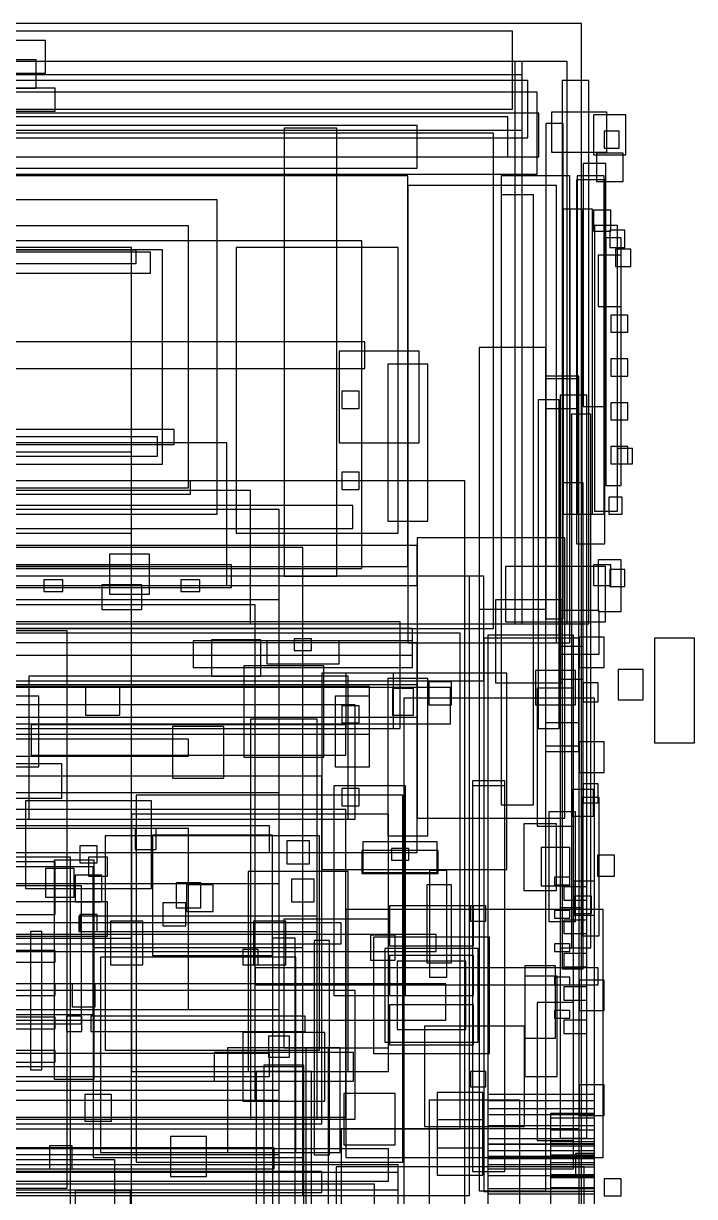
# Model space of a CAD drawing. Header units: millimetres. Extents: x -18 to 5970, y -985 to 4490.
# Drawn here: x 5247 to 5951, y 3219 to 4450 of the extents above; entities that cross this region are included whole.
import ezdxf

# ---------------------------------------------------------------- set-up
doc = ezdxf.new("R2010")
doc.units = ezdxf.units.MM

msp = doc.modelspace()

# ---------------------------------------------------------------- linework, layer by layer
at = {"layer": 'AS_FITTED_ROUTES'}
for p, q in [((5547, 3592), (5523, 3592)), ((5523, 3592), (5523, 3568)), ((5547, 3568), (5547, 3592)), ((5335, 3575), (5315, 3575)), ((5315, 3575), (5315, 3555)), ((5335, 3555), (5335, 3575)), ((5523, 3568), (5547, 3568)), ((5315, 3555), (5335, 3555)), ((5433, 3548), (5407, 3548)), ((5407, 3548), (5407, 3522)), ((5446, 3546), (5418, 3546)), ((5418, 3546), (5418, 3518)), ((5433, 3522), (5433, 3548)), ((5446, 3518), (5446, 3546)), ((5552, 3552), (5528, 3552)), ((5528, 3552), (5528, 3528)), ((5552, 3528), (5552, 3552)), ((5407, 3522), (5433, 3522)), ((5528, 3528), (5552, 3528)), ((5418, 3518), (5446, 3518)), ((5580, 3506), (4420, 3506)), ((5580, 3484), (5580, 3506)), ((5680, 3494), (5160, 3494)), ((5637, 3493), (5611, 3493)), ((5611, 3493), (5611, 3467)), ((5637, 3467), (5637, 3493)), ((5680, 3476), (5680, 3494)), ((4420, 3484), (5580, 3484)), ((5160, 3476), (5680, 3476)), ((5493, 3478), (5477, 3478)), ((5477, 3478), (5477, 3462)), ((5493, 3462), (5493, 3478)), ((5477, 3462), (5493, 3462)), ((5611, 3467), (5637, 3467)), ((5850, 3459), (5490, 3459)), ((5490, 3459), (5490, 3441)), ((5850, 3441), (5850, 3459)), ((5322, 3442), (5298, 3442)), ((5298, 3442), (5298, 3418)), ((5322, 3418), (5322, 3442)), ((5490, 3441), (5850, 3441)), ((5298, 3418), (5322, 3418)), ((5567, 3375), (5543, 3375)), ((5543, 3375), (5543, 2945)), ((5567, 2945), (5567, 3375)), ((5298, 3272), (5274, 3272)), ((5274, 3272), (5274, 3248)), ((5298, 3248), (5298, 3272)), ((5640, 3244), (4360, 3244)), ((5274, 3248), (5298, 3248)), ((5640, 3226), (5640, 3244)), ((4360, 3226), (5640, 3226))]:
    msp.add_line(p, q, dxfattribs=at)
at = {"layer": 'BODY'}
for p, q in [((5740, 4335), (4260, 4335)), ((5660, 4343), (4340, 4343)), ((5575.5, 4340), (5520.5, 4340)), ((5520.5, 4340), (5520.5, 3870)), ((5575.5, 3870), (5575.5, 4340)), ((5660, 4298), (5660, 4343)), ((5740, 3815), (5740, 4335)), ((4340, 4298), (5660, 4298)), ((5650, 4290), (4350, 4290)), ((5650, 3880), (5650, 4290)), ((5602, 4222), (4398, 4222)), ((5602, 3878), (5602, 4222)), ((5605, 4116), (4395, 4116)), ((5605, 4088), (5605, 4116)), ((5795, 4110), (5725, 4110)), ((5725, 4110), (5725, 3260)), ((5795, 3260), (5795, 4110)), ((4395, 4088), (5605, 4088)), ((5829.5, 4080), (5794.5, 4080)), ((5794.5, 4080), (5794.5, 4046)), ((5829.5, 4077), (5794.5, 4077)), ((5794.5, 4077), (5794.5, 3692)), ((5829.5, 4077), (5794.5, 4077)), ((5794.5, 4077), (5794.5, 3692)), ((5829.5, 4046), (5829.5, 4080)), ((5829.5, 3692), (5829.5, 4077)), ((5829.5, 3692), (5829.5, 4077)), ((5809, 4055), (5787, 4055)), ((5787, 4055), (5787, 3710)), ((5809, 3710), (5809, 4055)), ((5838, 4060), (5810, 4060)), ((5810, 4060), (5810, 3280)), ((5838, 4060), (5810, 4060)), ((5810, 4060), (5810, 3280)), ((5838, 3280), (5838, 4060)), ((5838, 3280), (5838, 4060)), ((5794.5, 4046), (5829.5, 4046)), ((5842, 4040), (5822, 4040)), ((5822, 4040), (5822, 3480)), ((5842, 3480), (5842, 4040)), ((5405, 4024), (4925, 4024)), ((5405, 4008), (5405, 4024)), ((4925, 4008), (5405, 4008)), ((5710, 3970), (4290, 3970)), ((5422, 3970), (5082, 3970)), ((5422, 3956), (5422, 3970)), ((5710, 3190), (5710, 3970)), ((5834, 3968), (5812, 3968)), ((5812, 3968), (5812, 3458)), ((5834, 3458), (5834, 3968)), ((5082, 3956), (5422, 3956)), ((5592.5, 3944), (4407.5, 3944)), ((5592.5, 3920), (5592.5, 3944)), ((4407.5, 3920), (5592.5, 3920)), ((5815, 3910), (5660, 3910)), ((5660, 3910), (5660, 3616)), ((5815, 3616), (5815, 3910)), ((5660, 3902), (4340, 3902)), ((5379, 3893), (5337, 3893)), ((5337, 3893), (5337, 3851)), ((5379, 3851), (5379, 3893)), ((5660, 3860), (5660, 3902)), ((4350, 3880), (5650, 3880)), ((5360, 3880), (4640, 3880)), ((5465, 3882), (5035, 3882)), ((5360, 3160), (5360, 3880)), ((5465, 3858), (5465, 3882)), ((5857.5, 3880), (5752.5, 3880)), ((5752.5, 3880), (5752.5, 3822)), ((5857.5, 3822), (5857.5, 3880)), ((5730, 3870), (4270, 3870)), ((5715, 3870), (4285, 3870)), ((4398, 3878), (5602, 3878)), ((5288, 3866), (5268, 3866)), ((5268, 3866), (5268, 3854)), ((5288, 3854), (5288, 3866)), ((5432, 3866), (5412, 3866)), ((5412, 3866), (5412, 3854)), ((5432, 3854), (5432, 3866)), ((5520.5, 3870), (5575.5, 3870)), ((5715, 3220), (5715, 3870)), ((5730, 3760), (5730, 3870)), ((4340, 3860), (5660, 3860)), ((5035, 3858), (5465, 3858)), ((5268, 3854), (5288, 3854)), ((5371, 3861), (5329, 3861)), ((5329, 3861), (5329, 3835)), ((5371, 3835), (5371, 3861)), ((5412, 3854), (5432, 3854)), ((5337, 3851), (5379, 3851)), ((5329, 3835), (5371, 3835)), ((5795, 3835), (5725, 3835)), ((5725, 3835), (5725, 3225)), ((5795, 3225), (5795, 3835)), ((5642, 3822), (4358, 3822)), ((5642, 3710), (5642, 3822)), ((5752.5, 3822), (5857.5, 3822)), ((4260, 3815), (5740, 3815)), ((5705, 3810), (4295, 3810)), ((5655, 3815), (4345, 3815)), ((5292.5, 3812.5), (4707.5, 3812.5)), ((5292.5, 3227.5), (5292.5, 3812.5)), ((5655, 3787), (5655, 3815)), ((5705, 3290), (5705, 3810)), ((5830, 3805), (5730, 3805)), ((5730, 3805), (5730, 3224)), ((5824, 3808), (5734, 3808)), ((5734, 3808), (5734, 3248)), ((5824, 3248), (5824, 3808)), ((5856, 3806), (5830, 3806)), ((5830, 3806), (5830, 3774)), ((5830, 3224), (5830, 3805)), ((5856, 3774), (5856, 3806)), ((5951, 3805), (5909, 3805)), ((5909, 3805), (5909, 3695)), ((5951, 3695), (5951, 3805)), ((5655, 3802), (5425, 3802)), ((5425, 3802), (5425, 3774)), ((5496, 3803), (5444, 3803)), ((5444, 3803), (5444, 3765)), ((5496, 3765), (5496, 3803)), ((5578, 3802), (5502, 3802)), ((5502, 3802), (5502, 3778)), ((5549, 3804), (5531, 3804)), ((5531, 3804), (5531, 3792)), ((5549, 3804), (5531, 3804)), ((5531, 3804), (5531, 3792)), ((5531, 3792), (5549, 3792)), ((5531, 3792), (5549, 3792)), ((5549, 3792), (5549, 3804)), ((5549, 3792), (5549, 3804)), ((5578, 3778), (5578, 3802)), ((5655, 3774), (5655, 3802)), ((4345, 3787), (5655, 3787)), ((5425, 3774), (5655, 3774)), ((5502, 3778), (5578, 3778)), ((5754, 3768), (5560, 3768)), ((5560, 3768), (5560, 3562)), ((5635, 3768), (5585, 3768)), ((5585, 3768), (5585, 3710)), ((5635, 3710), (5635, 3768)), ((5754, 3562), (5754, 3768)), ((5826, 3771), (5784, 3771)), ((5784, 3771), (5784, 3735)), ((5826, 3735), (5826, 3771)), ((5830, 3774), (5856, 3774)), ((5897, 3772), (5871, 3772)), ((5871, 3772), (5871, 3740)), ((5897, 3740), (5897, 3772)), ((4270, 3760), (5730, 3760)), ((5660, 3756), (4340, 3756)), ((5444, 3765), (5496, 3765)), ((5660, 3722), (5660, 3756)), ((5696, 3759), (5672, 3759)), ((5672, 3759), (5672, 3735)), ((5696, 3735), (5696, 3759)), ((5850, 3758), (5834, 3758)), ((5834, 3758), (5834, 3738)), ((5850, 3758), (5834, 3758)), ((5834, 3758), (5834, 3738)), ((5850, 3738), (5850, 3758)), ((5850, 3738), (5850, 3758)), ((5695, 3753), (4305, 3753)), ((5610, 3754), (4390, 3754)), ((5348, 3754), (5312, 3754)), ((5312, 3754), (5312, 3724)), ((5348, 3724), (5348, 3754)), ((5610, 3704), (5610, 3754)), ((5656, 3752), (5634, 3752)), ((5634, 3752), (5634, 3724)), ((5656, 3724), (5656, 3752)), ((5695, 3715), (5695, 3753)), ((5824, 3752.5), (5786, 3752.5)), ((5786, 3752.5), (5786, 3607.5)), ((5824, 3607.5), (5824, 3752.5)), ((5595, 3735), (4405, 3735)), ((5595, 3615), (5595, 3735)), ((5846, 3742), (5646, 3742)), ((5646, 3742), (5646, 3206)), ((5672, 3735), (5696, 3735)), ((5784, 3735), (5826, 3735)), ((5834, 3738), (5850, 3738)), ((5834, 3738), (5850, 3738)), ((5846, 3206), (5846, 3742)), ((5871, 3740), (5897, 3740)), ((4340, 3722), (5660, 3722)), ((5312, 3724), (5348, 3724)), ((5555, 3720), (5485, 3720)), ((5485, 3720), (5485, 3300)), ((5555, 3300), (5555, 3720)), ((5634, 3724), (5656, 3724)), ((4305, 3715), (5695, 3715)), ((4358, 3710), (5642, 3710)), ((5457, 3712), (5403, 3712)), ((5403, 3712), (5403, 3658)), ((5457, 3658), (5457, 3712)), ((5585, 3710), (5635, 3710)), ((5787, 3710), (5809, 3710)), ((5829.5, 3716), (5794.5, 3716)), ((5794.5, 3716), (5794.5, 3686)), ((5829.5, 3686), (5829.5, 3716)), ((4390, 3704), (5610, 3704)), ((5856, 3696), (5830, 3696)), ((5830, 3696), (5830, 3664)), ((5856, 3664), (5856, 3696)), ((5909, 3695), (5951, 3695)), ((5794.5, 3692), (5829.5, 3692)), ((5794.5, 3692), (5829.5, 3692)), ((5794.5, 3686), (5829.5, 3686)), ((5403, 3658), (5457, 3658)), ((5830, 3664), (5856, 3664)), ((5752, 3655), (5718, 3655)), ((5718, 3655), (5718, 3245)), ((5752, 3650), (5718, 3650)), ((5718, 3650), (5718, 3245)), ((5752, 3245), (5752, 3655)), ((5752, 3245), (5752, 3650)), ((5845, 3646), (5823, 3646)), ((5823, 3646), (5823, 3618)), ((5845, 3646), (5823, 3646)), ((5823, 3646), (5823, 3618)), ((5850, 3652), (5834, 3652)), ((5834, 3652), (5834, 3632)), ((5850, 3652), (5834, 3652)), ((5834, 3652), (5834, 3632)), ((5845, 3618), (5845, 3646)), ((5845, 3618), (5845, 3646)), ((5850, 3632), (5850, 3652)), ((5850, 3632), (5850, 3652)), ((5381, 3634), (5249, 3634)), ((5249, 3634), (5249, 3542)), ((5645, 3640), (5365, 3640)), ((5365, 3640), (5365, 3255)), ((5381, 3542), (5381, 3634)), ((5645, 3255), (5645, 3640)), ((5851, 3637.5), (5833, 3637.5)), ((5833, 3637.5), (5833, 3492.5)), ((5834, 3632), (5850, 3632)), ((5834, 3632), (5850, 3632)), ((5851, 3492.5), (5851, 3637.5)), ((5826, 3622.5), (5798, 3622.5)), ((5798, 3622.5), (5798, 3507.5)), ((5826, 3507.5), (5826, 3622.5)), ((4405, 3615), (5595, 3615)), ((5660, 3616), (5815, 3616)), ((5806, 3610), (5772, 3610)), ((5772, 3610), (5772, 3540)), ((5786, 3607.5), (5824, 3607.5)), ((5806, 3540), (5806, 3610)), ((5823, 3618), (5845, 3618)), ((5823, 3618), (5845, 3618)), ((5324, 3587), (5306, 3587)), ((5306, 3587), (5306, 3569)), ((5324, 3569), (5324, 3587)), ((5820, 3585), (5790, 3585)), ((5790, 3585), (5790, 3545)), ((5820, 3545), (5820, 3585)), ((5867, 3577), (5849, 3577)), ((5849, 3577), (5849, 3555)), ((5867, 3555), (5867, 3577)), ((5280, 3570), (4720, 3570)), ((5280, 3515), (5280, 3570)), ((5306, 3569), (5324, 3569)), ((5560, 3562), (5754, 3562)), ((5329, 3556), (5301, 3556)), ((5301, 3556), (5301, 3528)), ((5329, 3528), (5329, 3556)), ((5820, 3554), (5804, 3554)), ((5804, 3554), (5804, 3546)), ((5804, 3546), (5820, 3546)), ((5820, 3546), (5820, 3554)), ((5846, 3550), (5824, 3550)), ((5824, 3550), (5824, 3514)), ((5846, 3514), (5846, 3550)), ((5849, 3555), (5867, 3555)), ((5249, 3542), (5381, 3542)), ((5772, 3540), (5806, 3540)), ((5790, 3545), (5820, 3545)), ((5838, 3544), (5814, 3544)), ((5814, 3544), (5814, 3530)), ((5843, 3534), (5825, 3534)), ((5825, 3534), (5825, 3516)), ((5838, 3530), (5838, 3544)), ((5843, 3516), (5843, 3534)), ((5301, 3528), (5329, 3528)), ((5719, 3524), (5631, 3524)), ((5631, 3524), (5631, 3482)), ((5732, 3524), (5716, 3524)), ((5716, 3524), (5716, 3508)), ((5719, 3482), (5719, 3524)), ((5732, 3508), (5732, 3524)), ((5834, 3522), (5810, 3522)), ((5810, 3522), (5810, 3480)), ((5814, 3530), (5838, 3530)), ((5834, 3480), (5834, 3522)), ((4720, 3515), (5280, 3515)), ((5324, 3515), (5306, 3515)), ((5306, 3515), (5306, 3497)), ((5324, 3497), (5324, 3515)), ((5855, 3520), (5585, 3520)), ((5585, 3520), (5585, 3260)), ((5820, 3519), (5804, 3519)), ((5804, 3519), (5804, 3511)), ((5804, 3511), (5820, 3511)), ((5838, 3509), (5814, 3509)), ((5814, 3509), (5814, 3495)), ((5820, 3511), (5820, 3519)), ((5824, 3514), (5846, 3514)), ((5825, 3516), (5843, 3516)), ((5838, 3495), (5838, 3509)), ((5855, 3260), (5855, 3520)), ((5306, 3497), (5324, 3497)), ((5716, 3508), (5732, 3508)), ((5798, 3507.5), (5826, 3507.5)), ((5736, 3491), (5614, 3491)), ((5614, 3491), (5614, 3369)), ((5736, 3369), (5736, 3491)), ((5814, 3495), (5838, 3495)), ((5833, 3492.5), (5851, 3492.5)), ((5724, 3479), (5626, 3479)), ((5626, 3479), (5626, 3381)), ((5631, 3482), (5719, 3482)), ((5719, 3472), (5631, 3472)), ((5631, 3472), (5631, 3430)), ((5719, 3430), (5719, 3472)), ((5724, 3381), (5724, 3479)), ((5820, 3484), (5804, 3484)), ((5804, 3484), (5804, 3476)), ((5804, 3476), (5820, 3476)), ((5810, 3480), (5834, 3480)), ((5838, 3474), (5814, 3474)), ((5814, 3474), (5814, 3460)), ((5820, 3476), (5820, 3484)), ((5822, 3480), (5842, 3480)), ((5838, 3460), (5838, 3474)), ((5711, 3466), (5639, 3466)), ((5639, 3466), (5639, 3394)), ((5711, 3394), (5711, 3466)), ((5805, 3461), (5773, 3461)), ((5773, 3461), (5773, 3385)), ((5805, 3385), (5805, 3461)), ((5814, 3460), (5838, 3460)), ((5807, 3450), (5773, 3450)), ((5773, 3450), (5773, 3345)), ((5820, 3449), (5804, 3449)), ((5804, 3449), (5804, 3441)), ((5807, 3345), (5807, 3450)), ((5812, 3458), (5834, 3458)), ((5820, 3441), (5820, 3449)), ((5595, 3435), (4405, 3435)), ((5595, 3300), (5595, 3435)), ((5804, 3441), (5820, 3441)), ((5838, 3439), (5814, 3439)), ((5814, 3439), (5814, 3425)), ((5856, 3446), (5830, 3446)), ((5830, 3446), (5830, 3414)), ((5838, 3425), (5838, 3439)), ((5856, 3414), (5856, 3446)), ((5631, 3430), (5719, 3430)), ((5814, 3425), (5838, 3425)), ((5719, 3420), (5631, 3420)), ((5631, 3420), (5631, 3378)), ((5719, 3378), (5719, 3420)), ((5824, 3422.5), (5786, 3422.5)), ((5786, 3422.5), (5786, 3277.5)), ((5820, 3414), (5804, 3414)), ((5804, 3414), (5804, 3406)), ((5820, 3406), (5820, 3414)), ((5824, 3277.5), (5824, 3422.5)), ((5830, 3414), (5856, 3414)), ((5804, 3406), (5820, 3406)), ((5838, 3404), (5814, 3404)), ((5814, 3404), (5814, 3390)), ((5838, 3390), (5838, 3404)), ((5639, 3394), (5711, 3394)), ((5814, 3390), (5838, 3390)), ((5626, 3381), (5724, 3381)), ((5631, 3378), (5719, 3378)), ((5773, 3385), (5805, 3385)), ((5614, 3369), (5736, 3369)), ((5732, 3350), (5716, 3350)), ((5716, 3350), (5716, 3334)), ((5732, 3334), (5732, 3350)), ((5773, 3345), (5807, 3345)), ((5637, 3327), (5583, 3327)), ((5583, 3327), (5583, 3273)), ((5637, 3273), (5637, 3327)), ((5716, 3334), (5732, 3334)), ((5846, 3325.781), (5734, 3325.781)), ((5734, 3325.781), (5734, 3273.781)), ((5856, 3336), (5830, 3336)), ((5830, 3336), (5830, 3304)), ((5846, 3273.781), (5846, 3325.781)), ((5856, 3304), (5856, 3336)), ((5767.5, 3320), (5672.5, 3320)), ((5672.5, 3320), (5672.5, 3165)), ((5846, 3319.15), (5734, 3319.15)), ((5734, 3319.15), (5734, 3267.15)), ((5767.5, 3165), (5767.5, 3320)), ((5846, 3267.15), (5846, 3319.15)), ((4405, 3300), (5595, 3300)), ((5485, 3300), (5555, 3300)), ((5846, 3310.864), (5734, 3310.864)), ((5734, 3310.864), (5734, 3258.864)), ((5846, 3304.478), (5734, 3304.478)), ((5734, 3304.478), (5734, 3252.478)), ((5846, 3306.079), (5800, 3306.079)), ((5800, 3306.079), (5800, 3272.079)), ((5846, 3301.257), (5800, 3301.257)), ((5800, 3301.257), (5800, 3267.257)), ((5830, 3304), (5856, 3304)), ((5846, 3258.864), (5846, 3310.864)), ((5846, 3272.079), (5846, 3306.079)), ((5846, 3252.478), (5846, 3304.478)), ((5846, 3267.257), (5846, 3301.257)), ((4295, 3290), (5705, 3290)), ((5846, 3292.986), (5734, 3292.986)), ((5734, 3292.986), (5734, 3240.986)), ((5846, 3293.111), (5800, 3293.111)), ((5800, 3293.111), (5800, 3259.111)), ((5846, 3288.499), (5800, 3288.499)), ((5800, 3288.499), (5800, 3254.499)), ((5846, 3288.455), (5800, 3288.455)), ((5800, 3288.455), (5800, 3254.455)), ((5846, 3259.111), (5846, 3293.111)), ((5846, 3240.986), (5846, 3292.986)), ((5846, 3254.499), (5846, 3288.499)), ((5846, 3254.455), (5846, 3288.455)), ((5439, 3282), (5401, 3282)), ((5401, 3282), (5401, 3240)), ((5439, 3240), (5439, 3282)), ((5846, 3279.283), (5734, 3279.283)), ((5734, 3279.283), (5734, 3227.283)), ((5786, 3277.5), (5824, 3277.5)), ((5846, 3276.136), (5800, 3276.136)), ((5800, 3276.136), (5800, 3242.136)), ((5810, 3280), (5838, 3280)), ((5810, 3280), (5838, 3280)), ((5846, 3227.283), (5846, 3279.283)), ((5846, 3242.136), (5846, 3276.136)), ((5630, 3269), (4370, 3269)), ((5630, 3269), (4370, 3269)), ((5630, 3269), (4370, 3269)), ((5630, 3269), (4370, 3269)), ((5630, 3269), (4370, 3269)), ((5630, 3269), (4370, 3269)), ((5583, 3273), (5637, 3273)), ((5630, 3235), (5630, 3269)), ((5630, 3235), (5630, 3269)), ((5630, 3235), (5630, 3269)), ((5630, 3235), (5630, 3269)), ((5630, 3235), (5630, 3269)), ((5630, 3235), (5630, 3269)), ((5734, 3273.781), (5846, 3273.781)), ((5846, 3273.74), (5734, 3273.74)), ((5734, 3273.74), (5734, 3221.74)), ((5734, 3267.15), (5846, 3267.15)), ((5846, 3274.32), (5800, 3274.32)), ((5800, 3274.32), (5800, 3240.32)), ((5800, 3272.079), (5846, 3272.079)), ((5800, 3267.257), (5846, 3267.257)), ((5846, 3264), (5826, 3264)), ((5826, 3264), (5826, 3242)), ((5846, 3240.32), (5846, 3274.32)), ((5846, 3221.74), (5846, 3273.74)), ((5846, 3242), (5846, 3264)), ((5640, 3252), (4360, 3252)), ((5365, 3255), (5645, 3255)), ((5585, 3260), (5855, 3260)), ((5640, 3210), (5640, 3252)), ((5725, 3260), (5795, 3260)), ((5846, 3260.75), (5734, 3260.75)), ((5734, 3260.75), (5734, 3208.75)), ((5734, 3258.864), (5846, 3258.864)), ((5734, 3252.478), (5846, 3252.478)), ((5846, 3262.444), (5800, 3262.444)), ((5800, 3262.444), (5800, 3228.444)), ((5800, 3259.111), (5846, 3259.111)), ((5800, 3254.499), (5846, 3254.499)), ((5800, 3254.455), (5846, 3254.455)), ((5846, 3228.444), (5846, 3262.444)), ((5846, 3208.75), (5846, 3260.75)), ((5401, 3240), (5439, 3240)), ((5718, 3245), (5752, 3245)), ((5718, 3245), (5752, 3245)), ((5734, 3248), (5824, 3248)), ((5734, 3240.986), (5846, 3240.986)), ((5846, 3249.562), (5800, 3249.562)), ((5800, 3249.562), (5800, 3215.562)), ((5800, 3242.136), (5846, 3242.136)), ((5800, 3240.32), (5846, 3240.32)), ((5846, 3238.538), (5800, 3238.538)), ((5800, 3238.538), (5800, 3204.538)), ((5826, 3242), (5846, 3242)), ((5846, 3215.562), (5846, 3249.562)), ((5846, 3204.538), (5846, 3238.538)), ((4370, 3235), (5630, 3235)), ((4370, 3235), (5630, 3235)), ((4370, 3235), (5630, 3235)), ((4370, 3235), (5630, 3235)), ((4370, 3235), (5630, 3235)), ((4370, 3235), (5630, 3235)), ((5615, 3232), (4385, 3232)), ((4707.5, 3227.5), (5292.5, 3227.5)), ((5615, 3190), (5615, 3232)), ((5734, 3227.283), (5846, 3227.283)), ((5800, 3228.444), (5846, 3228.444)), ((5846, 3226.868), (5800, 3226.868)), ((5800, 3226.868), (5800, 3192.868)), ((5846, 3192.868), (5846, 3226.868)), ((4285, 3220), (5715, 3220)), ((5725, 3225), (5795, 3225)), ((5730, 3224), (5830, 3224)), ((5846, 3223.974), (5734, 3223.974)), ((5734, 3223.974), (5734, 3200)), ((5734, 3221.74), (5846, 3221.74)), ((5846, 3200), (5846, 3223.974))]:
    msp.add_line(p, q, dxfattribs=at)
at = {"layer": 'DATUM'}
for p, q in [((5515, 3845), (4485, 3845)), ((5515, 3415), (5515, 3845)), ((5420, 3699), (4580, 3699)), ((5420, 3681), (5420, 3699)), ((4580, 3681), (5420, 3681)), ((5555, 3513), (5305, 3513)), ((5305, 3513), (5305, 3497)), ((5555, 3497), (5555, 3513)), ((5305, 3497), (5555, 3497)), ((5568, 3487.5), (5552, 3487.5)), ((5552, 3487.5), (5552, 3262.5)), ((5568, 3262.5), (5568, 3487.5)), ((4485, 3415), (5515, 3415)), ((5308, 3408), (5292, 3408)), ((5292, 3408), (5292, 3392)), ((5308, 3392), (5308, 3408)), ((5542.5, 3408), (5317.5, 3408)), ((5317.5, 3408), (5317.5, 3392)), ((5542.5, 3392), (5542.5, 3408)), ((5292, 3392), (5308, 3392)), ((5317.5, 3392), (5542.5, 3392)), ((5552, 3262.5), (5568, 3262.5))]:
    msp.add_line(p, q, dxfattribs=at)
at = {"layer": 'ENGINE_BAY'}
for p, q in [((5490, 3840), (4510, 3840)), ((5490, 3320), (5490, 3840)), ((5287, 3673), (5233, 3673)), ((5287, 3637), (5287, 3673)), ((5647.5, 3650), (5572.5, 3650)), ((5572.5, 3650), (5572.5, 3430)), ((5647.5, 3430), (5647.5, 3650)), ((5515, 3642.5), (4485, 3642.5)), ((5233, 3637), (5287, 3637)), ((5515, 3547.5), (5515, 3642.5)), ((5420, 3605), (5230, 3605)), ((5420, 3415), (5420, 3605)), ((5296, 3575), (5214, 3575)), ((5296, 3115), (5296, 3575)), ((5587.5, 3560), (5482.5, 3560)), ((5482.5, 3560), (5482.5, 3350)), ((5587.5, 3350), (5587.5, 3560)), ((4485, 3547.5), (5515, 3547.5)), ((5307.5, 3545), (5212.5, 3545)), ((5307.5, 3400), (5307.5, 3545)), ((5335, 3528), (5085, 3528)), ((5335, 3492), (5335, 3528)), ((5417, 3527), (5393, 3527)), ((5393, 3527), (5393, 3503)), ((5417, 3503), (5417, 3527)), ((5372, 3508), (5338, 3508)), ((5338, 3508), (5338, 3462)), ((5372, 3462), (5372, 3508)), ((5393, 3503), (5417, 3503)), ((5522, 3508), (5488, 3508)), ((5488, 3508), (5488, 3462)), ((5522, 3462), (5522, 3508)), ((5085, 3492), (5335, 3492)), ((5540, 3480), (5320, 3480)), ((5320, 3480), (5320, 3260)), ((5540, 3260), (5540, 3480)), ((5532.5, 3470), (5327.5, 3470)), ((5327.5, 3470), (5327.5, 3265)), ((5338, 3462), (5372, 3462)), ((5488, 3462), (5522, 3462)), ((5532.5, 3265), (5532.5, 3470)), ((5572.5, 3430), (5647.5, 3430)), ((5230, 3415), (5420, 3415)), ((5212.5, 3400), (5307.5, 3400)), ((5482.5, 3350), (5587.5, 3350)), ((4510, 3320), (5490, 3320)), ((5327.5, 3265), (5532.5, 3265)), ((5515, 3262.5), (4485, 3262.5)), ((5342.5, 3257.5), (5187.5, 3257.5)), ((5320, 3260), (5540, 3260)), ((5342.5, 3102.5), (5342.5, 3257.5)), ((5515, 3177.5), (5515, 3262.5))]:
    msp.add_line(p, q, dxfattribs=at)
at = {"layer": 'EXHAUST'}
for p, q in [((5359, 3225), (5301, 3225)), ((5301, 3225), (5301, 3090)), ((5359, 3225), (5301, 3225)), ((5301, 3225), (5301, 3090)), ((5359, 3225), (5301, 3225)), ((5301, 3225), (5301, 3090)), ((5359, 3090), (5359, 3225)), ((5359, 3090), (5359, 3225)), ((5359, 3090), (5359, 3225))]:
    msp.add_line(p, q, dxfattribs=at)
at = {"layer": 'FRONT_DETAIL'}
for p, q in [((5560, 3660), (4440, 3660)), ((5560, 3295), (5560, 3660)), ((5585, 3625), (4415, 3625)), ((5630, 3620), (5360, 3620)), ((5360, 3620), (5360, 3350)), ((5585, 3302), (5585, 3625)), ((5630, 3350), (5630, 3620)), ((5557.5, 3597.5), (5332.5, 3597.5)), ((5332.5, 3597.5), (5332.5, 3372.5)), ((5386, 3605), (5364, 3605)), ((5364, 3605), (5364, 3583)), ((5508, 3598), (5382, 3598)), ((5382, 3598), (5382, 3472)), ((5386, 3583), (5386, 3605)), ((5508, 3472), (5508, 3598)), ((5557.5, 3372.5), (5557.5, 3597.5)), ((5364, 3583), (5386, 3583)), ((5681, 3591), (5603, 3591)), ((5603, 3591), (5603, 3559)), ((5651, 3584), (5633, 3584)), ((5633, 3584), (5633, 3572)), ((5651, 3584), (5633, 3584)), ((5633, 3584), (5633, 3572)), ((5651, 3572), (5651, 3584)), ((5651, 3572), (5651, 3584)), ((5681, 3559), (5681, 3591)), ((5321, 3572), (5279, 3572)), ((5279, 3572), (5279, 3342)), ((5321, 3342), (5321, 3572)), ((5682, 3582), (5602, 3582)), ((5602, 3582), (5602, 3558)), ((5633, 3572), (5651, 3572)), ((5633, 3572), (5651, 3572)), ((5682, 3558), (5682, 3582)), ((5320, 3565), (4680, 3565)), ((5320, 3410), (5320, 3565)), ((5603, 3559), (5681, 3559)), ((5691, 3561), (5673, 3561)), ((5673, 3561), (5673, 3449)), ((5691, 3449), (5691, 3561)), ((5602, 3558), (5682, 3558)), ((5696.1, 3546), (5670.1, 3546)), ((5670.1, 3546), (5670.1, 3464)), ((5696.1, 3464), (5696.1, 3546)), ((5266, 3497), (5254, 3497)), ((5254, 3497), (5254, 3352)), ((5266, 3352), (5266, 3497)), ((5280, 3477), (4720, 3477)), ((5280, 3465), (5280, 3477)), ((5382, 3472), (5508, 3472)), ((4720, 3465), (5280, 3465)), ((5670.1, 3464), (5696.1, 3464)), ((5673, 3449), (5691, 3449)), ((5280, 3442), (4720, 3442)), ((5280, 3430), (5280, 3442)), ((4720, 3430), (5280, 3430)), ((4680, 3410), (5320, 3410)), ((5280, 3407), (4720, 3407)), ((5280, 3395), (5280, 3407)), ((4720, 3395), (5280, 3395)), ((5526, 3387), (5504, 3387)), ((5504, 3387), (5504, 3365)), ((5526, 3365), (5526, 3387)), ((5772.5, 3397.5), (5667.5, 3397.5)), ((5667.5, 3397.5), (5667.5, 3292.5)), ((5772.5, 3292.5), (5772.5, 3397.5)), ((5280, 3372), (4720, 3372)), ((5280, 3360), (5280, 3372)), ((5332.5, 3372.5), (5557.5, 3372.5)), ((5504, 3365), (5526, 3365)), ((4720, 3360), (5280, 3360)), ((5254, 3352), (5266, 3352)), ((5360, 3350), (5630, 3350)), ((5279, 3342), (5321, 3342)), ((5339, 3326), (5311, 3326)), ((5311, 3326), (5311, 3298)), ((5339, 3298), (5339, 3326)), ((4415, 3302), (5585, 3302)), ((4440, 3295), (5560, 3295)), ((5311, 3298), (5339, 3298)), ((5667.5, 3292.5), (5772.5, 3292.5))]:
    msp.add_line(p, q, dxfattribs=at)
at = {"layer": 'HARD_TOP'}
for p, q in [((5760, 4442), (4240, 4442)), ((5760, 4360), (5760, 4442)), ((5270, 4432), (4730, 4432)), ((5270, 4398), (5270, 4432)), ((5770, 4410), (4230, 4410)), ((5260, 4412), (4740, 4412)), ((5260, 4382), (5260, 4412)), ((5817.5, 4410), (5762.5, 4410)), ((5762.5, 4410), (5762.5, 3820)), ((5770, 3820), (5770, 4410)), ((5817.5, 3820), (5817.5, 4410)), ((5770, 4396), (4230, 4396)), ((4730, 4398), (5270, 4398)), ((5770, 4338), (5770, 4396)), ((5776, 4390), (4224, 4390)), ((5776, 4330), (5776, 4390)), ((5840, 4390), (5812, 4390)), ((5812, 4390), (5812, 3820)), ((5840, 4390), (5812, 4390)), ((5812, 4390), (5812, 3820)), ((5840, 4390), (5812, 4390)), ((5812, 4390), (5812, 3820)), ((5840, 4390), (5812, 4390)), ((5812, 4390), (5812, 3820)), ((5840, 3820), (5840, 4390)), ((5840, 3820), (5840, 4390)), ((5840, 3820), (5840, 4390)), ((5840, 3820), (5840, 4390)), ((5786, 4378), (4214, 4378)), ((5280, 4382), (4720, 4382)), ((4740, 4382), (5260, 4382)), ((5280, 4358), (5280, 4382)), ((5786, 4292), (5786, 4378)), ((4240, 4360), (5760, 4360)), ((5787.5, 4356), (4212.5, 4356)), ((5755, 4352), (4245, 4352)), ((5755, 4352), (4245, 4352)), ((5755, 4352), (4245, 4352)), ((5755, 4352), (4245, 4352)), ((4720, 4358), (5280, 4358)), ((5755, 4310), (5755, 4352)), ((5755, 4310), (5755, 4352)), ((5755, 4310), (5755, 4352)), ((5755, 4310), (5755, 4352)), ((5787.5, 4310), (5787.5, 4356)), ((5859, 4357), (5801, 4357)), ((5801, 4357), (5801, 4315)), ((5879, 4354), (5845, 4354)), ((5845, 4354), (5845, 4312)), ((5879, 4354), (5845, 4354)), ((5845, 4354), (5845, 4312)), ((5859, 4315), (5859, 4357)), ((5879, 4312), (5879, 4354)), ((5879, 4312), (5879, 4354)), ((4230, 4338), (5770, 4338)), ((5813, 4345), (5795, 4345)), ((5795, 4345), (5795, 3825)), ((5813, 4345), (5795, 4345)), ((5795, 4345), (5795, 3825)), ((5813, 4345), (5795, 4345)), ((5795, 4345), (5795, 3825)), ((5813, 4345), (5795, 4345)), ((5795, 4345), (5795, 3825)), ((5813, 4345), (5795, 4345)), ((5795, 4345), (5795, 3825)), ((5813, 3825), (5813, 4345)), ((5813, 3825), (5813, 4345)), ((5813, 3825), (5813, 4345)), ((5813, 3825), (5813, 4345)), ((5813, 3825), (5813, 4345)), ((5872, 4337), (5856, 4337)), ((5856, 4337), (5856, 4319)), ((5872, 4337), (5856, 4337)), ((5856, 4337), (5856, 4319)), ((5872, 4337), (5856, 4337)), ((5856, 4337), (5856, 4319)), ((5872, 4337), (5856, 4337)), ((5856, 4337), (5856, 4319)), ((5872, 4337), (5856, 4337)), ((5856, 4337), (5856, 4319)), ((5872, 4337), (5856, 4337)), ((5856, 4337), (5856, 4319)), ((5872, 4337), (5856, 4337)), ((5856, 4337), (5856, 4319)), ((5872, 4337), (5856, 4337)), ((5856, 4337), (5856, 4319)), ((5872, 4337), (5856, 4337)), ((5856, 4337), (5856, 4319)), ((5872, 4319), (5872, 4337)), ((5872, 4319), (5872, 4337)), ((5872, 4319), (5872, 4337)), ((5872, 4319), (5872, 4337)), ((5872, 4319), (5872, 4337)), ((5872, 4319), (5872, 4337)), ((5872, 4319), (5872, 4337)), ((5872, 4319), (5872, 4337)), ((5872, 4319), (5872, 4337)), ((4224, 4330), (5776, 4330)), ((4212.5, 4310), (5787.5, 4310)), ((4245, 4310), (5755, 4310)), ((4245, 4310), (5755, 4310)), ((4245, 4310), (5755, 4310)), ((4245, 4310), (5755, 4310)), ((5801, 4315), (5859, 4315)), ((5845, 4312), (5879, 4312)), ((5845, 4312), (5879, 4312)), ((5876, 4314), (5848, 4314)), ((5848, 4314), (5848, 4284)), ((5856, 4319), (5872, 4319)), ((5856, 4319), (5872, 4319)), ((5856, 4319), (5872, 4319)), ((5856, 4319), (5872, 4319)), ((5856, 4319), (5872, 4319)), ((5856, 4319), (5872, 4319)), ((5856, 4319), (5872, 4319)), ((5856, 4319), (5872, 4319)), ((5856, 4319), (5872, 4319)), ((5876, 4284), (5876, 4314)), ((5858, 4303), (5834, 4303)), ((5834, 4303), (5834, 4048)), ((5858, 4048), (5858, 4303)), ((4214, 4292), (5786, 4292)), ((5820, 4290), (5748, 4290)), ((5748, 4290), (5748, 3800)), ((5820, 3800), (5820, 4290)), ((5857, 4286), (5827, 4286)), ((5827, 4286), (5827, 3904)), ((5856, 4290), (5828, 4290)), ((5828, 4290), (5828, 3935)), ((5856, 3935), (5856, 4290)), ((5857, 3904), (5857, 4286)), ((5806, 4280), (5650, 4280)), ((5650, 4280), (5650, 3800)), ((5806, 3800), (5806, 4280)), ((5848, 4284), (5876, 4284)), ((5450, 4265), (5050, 4265)), ((5450, 3935), (5450, 4265)), ((5782, 4270), (5748, 4270)), ((5748, 4270), (5748, 3630)), ((5782, 4270), (5748, 4270)), ((5748, 4270), (5748, 3630)), ((5782, 4270), (5748, 4270)), ((5748, 4270), (5748, 3630)), ((5782, 4270), (5748, 4270)), ((5748, 4270), (5748, 3630)), ((5782, 3630), (5782, 4270)), ((5782, 3630), (5782, 4270)), ((5782, 3630), (5782, 4270)), ((5782, 3630), (5782, 4270)), ((5833, 4255), (5813, 4255)), ((5813, 4255), (5813, 3935)), ((5844, 4255), (5820, 4255)), ((5820, 4255), (5820, 3935)), ((5833, 3935), (5833, 4255)), ((5844, 3935), (5844, 4255)), ((5863, 4254), (5845, 4254)), ((5845, 4254), (5845, 4232)), ((5863, 4254), (5845, 4254)), ((5845, 4254), (5845, 4232)), ((5863, 4232), (5863, 4254)), ((5863, 4232), (5863, 4254)), ((5420, 4237.5), (5080, 4237.5)), ((5420, 3962.5), (5420, 4237.5)), ((5870, 4238), (5846, 4238)), ((5846, 4238), (5846, 3938)), ((5870, 4238), (5846, 4238)), ((5846, 4238), (5846, 3938)), ((5870, 3938), (5870, 4238)), ((5870, 3938), (5870, 4238)), ((5845, 4232), (5863, 4232)), ((5845, 4232), (5863, 4232)), ((5874, 4225), (5858, 4225)), ((5858, 4225), (5858, 3965)), ((5878, 4233), (5862, 4233)), ((5862, 4233), (5862, 4215)), ((5878, 4233), (5862, 4233)), ((5862, 4233), (5862, 4215)), ((5878, 4233), (5862, 4233)), ((5862, 4233), (5862, 4215)), ((5878, 4233), (5862, 4233)), ((5862, 4233), (5862, 4215)), ((5874, 3965), (5874, 4225)), ((5878, 4215), (5878, 4233)), ((5878, 4215), (5878, 4233)), ((5878, 4215), (5878, 4233)), ((5878, 4215), (5878, 4233)), ((5392.5, 4212.5), (5107.5, 4212.5)), ((5365, 4212), (5135, 4212)), ((5360, 4215), (5190, 4215)), ((5360, 3915), (5360, 4215)), ((5365, 4198), (5365, 4212)), ((5392.5, 3987.5), (5392.5, 4212.5)), ((5640, 4215), (5470, 4215)), ((5470, 4215), (5470, 3915)), ((5640, 3915), (5640, 4215)), ((5862, 4215), (5878, 4215)), ((5862, 4215), (5878, 4215)), ((5862, 4215), (5878, 4215)), ((5862, 4215), (5878, 4215)), ((5884, 4213), (5868, 4213)), ((5868, 4213), (5868, 4195)), ((5884, 4195), (5884, 4213)), ((5380, 4210), (5120, 4210)), ((5380, 4188), (5380, 4210)), ((5874, 4207), (5850, 4207)), ((5850, 4207), (5850, 4153)), ((5874, 4207), (5850, 4207)), ((5850, 4207), (5850, 4153)), ((5874, 4207), (5850, 4207)), ((5850, 4207), (5850, 4153)), ((5874, 4207), (5850, 4207)), ((5850, 4207), (5850, 4153)), ((5874, 4153), (5874, 4207)), ((5874, 4153), (5874, 4207)), ((5874, 4153), (5874, 4207)), ((5874, 4153), (5874, 4207)), ((5120, 4188), (5380, 4188)), ((5135, 4198), (5365, 4198)), ((5868, 4195), (5884, 4195)), ((5850, 4153), (5874, 4153)), ((5850, 4153), (5874, 4153)), ((5850, 4153), (5874, 4153)), ((5850, 4153), (5874, 4153)), ((5881, 4144), (5863, 4144)), ((5863, 4144), (5863, 4126)), ((5881, 4126), (5881, 4144)), ((5863, 4126), (5881, 4126)), ((5662, 4106), (5578, 4106)), ((5578, 4106), (5578, 4010)), ((5662, 4010), (5662, 4106)), ((5671, 4092.5), (5629, 4092.5)), ((5629, 4092.5), (5629, 3927.5)), ((5671, 3927.5), (5671, 4092.5)), ((5881, 4098), (5863, 4098)), ((5863, 4098), (5863, 4080)), ((5881, 4080), (5881, 4098)), ((5863, 4080), (5881, 4080)), ((5599, 4064), (5581, 4064)), ((5581, 4064), (5581, 4046)), ((5599, 4046), (5599, 4064)), ((5881, 4052), (5863, 4052)), ((5863, 4052), (5863, 4034)), ((5881, 4034), (5881, 4052)), ((5581, 4046), (5599, 4046)), ((5834, 4048), (5858, 4048)), ((5863, 4034), (5881, 4034)), ((5387.5, 4016), (5112.5, 4016)), ((5387.5, 3996), (5387.5, 4016)), ((5578, 4010), (5662, 4010)), ((5881, 4006), (5863, 4006)), ((5863, 4006), (5863, 3988)), ((5886, 4004), (5870, 4004)), ((5870, 4004), (5870, 3988)), ((5881, 3988), (5881, 4006)), ((5886, 3988), (5886, 4004)), ((5112.5, 3996), (5387.5, 3996)), ((5107.5, 3987.5), (5392.5, 3987.5)), ((5599, 3979), (5581, 3979)), ((5581, 3979), (5581, 3961)), ((5599, 3961), (5599, 3979)), ((5863, 3988), (5881, 3988)), ((5870, 3988), (5886, 3988)), ((5858, 3965), (5874, 3965)), ((5080, 3962.5), (5420, 3962.5)), ((5581, 3961), (5599, 3961)), ((5875, 3953), (5861, 3953)), ((5861, 3953), (5861, 3935)), ((5875, 3953), (5861, 3953)), ((5861, 3953), (5861, 3935)), ((5875, 3935), (5875, 3953)), ((5875, 3935), (5875, 3953)), ((5050, 3935), (5450, 3935)), ((5629, 3927.5), (5671, 3927.5)), ((5813, 3935), (5833, 3935)), ((5820, 3935), (5844, 3935)), ((5828, 3935), (5856, 3935)), ((5846, 3938), (5870, 3938)), ((5846, 3938), (5870, 3938)), ((5861, 3935), (5875, 3935)), ((5861, 3935), (5875, 3935)), ((5190, 3915), (5360, 3915)), ((5470, 3915), (5640, 3915)), ((5827, 3904), (5857, 3904)), ((5863, 3882), (5845, 3882)), ((5845, 3882), (5845, 3860)), ((5863, 3882), (5845, 3882)), ((5845, 3882), (5845, 3860)), ((5874, 3887), (5850, 3887)), ((5850, 3887), (5850, 3833)), ((5874, 3887), (5850, 3887)), ((5850, 3887), (5850, 3833)), ((5874, 3887), (5850, 3887)), ((5850, 3887), (5850, 3833)), ((5874, 3887), (5850, 3887)), ((5850, 3887), (5850, 3833)), ((5863, 3860), (5863, 3882)), ((5863, 3860), (5863, 3882)), ((5874, 3833), (5874, 3887)), ((5874, 3833), (5874, 3887)), ((5874, 3833), (5874, 3887)), ((5874, 3833), (5874, 3887)), ((5878, 3877), (5862, 3877)), ((5862, 3877), (5862, 3859)), ((5878, 3877), (5862, 3877)), ((5862, 3877), (5862, 3859)), ((5878, 3877), (5862, 3877)), ((5862, 3877), (5862, 3859)), ((5878, 3877), (5862, 3877)), ((5862, 3877), (5862, 3859)), ((5878, 3859), (5878, 3877)), ((5878, 3859), (5878, 3877)), ((5878, 3859), (5878, 3877)), ((5878, 3859), (5878, 3877)), ((5845, 3860), (5863, 3860)), ((5845, 3860), (5863, 3860)), ((5862, 3859), (5878, 3859)), ((5862, 3859), (5878, 3859)), ((5862, 3859), (5878, 3859)), ((5862, 3859), (5878, 3859)), ((5812, 3845), (5742, 3845)), ((5742, 3845), (5742, 3758)), ((5812, 3758), (5812, 3845)), ((5851, 3834), (5809, 3834)), ((5809, 3834), (5809, 3788)), ((5850, 3833), (5874, 3833)), ((5850, 3833), (5874, 3833)), ((5850, 3833), (5874, 3833)), ((5850, 3833), (5874, 3833)), ((5851, 3788), (5851, 3834)), ((4230, 3820), (5770, 3820)), ((5762.5, 3820), (5817.5, 3820)), ((5795, 3825), (5813, 3825)), ((5795, 3825), (5813, 3825)), ((5795, 3825), (5813, 3825)), ((5795, 3825), (5813, 3825)), ((5795, 3825), (5813, 3825)), ((5812, 3820), (5840, 3820)), ((5812, 3820), (5840, 3820)), ((5812, 3820), (5840, 3820)), ((5812, 3820), (5840, 3820)), ((5650, 3800), (5806, 3800)), ((5748, 3800), (5820, 3800)), ((5834, 3796), (5810, 3796)), ((5810, 3796), (5810, 3762)), ((5834, 3762), (5834, 3796)), ((5809, 3788), (5851, 3788)), ((5562, 3776), (5478, 3776)), ((5478, 3776), (5478, 3680)), ((5562, 3680), (5562, 3776)), ((5671, 3762.5), (5629, 3762.5)), ((5629, 3762.5), (5629, 3597.5)), ((5671, 3597.5), (5671, 3762.5)), ((5742, 3758), (5812, 3758)), ((5810, 3762), (5834, 3762)), ((5599, 3734), (5581, 3734)), ((5581, 3734), (5581, 3716)), ((5599, 3716), (5599, 3734)), ((5581, 3716), (5599, 3716)), ((5478, 3680), (5562, 3680)), ((5599, 3647), (5581, 3647)), ((5581, 3647), (5581, 3629)), ((5599, 3629), (5599, 3647)), ((5581, 3629), (5599, 3629)), ((5748, 3630), (5782, 3630)), ((5748, 3630), (5782, 3630)), ((5748, 3630), (5782, 3630)), ((5748, 3630), (5782, 3630)), ((5629, 3597.5), (5671, 3597.5)), ((5690, 3442), (5018, 3442)), ((5690, 3404), (5690, 3442)), ((5018, 3404), (5690, 3404))]:
    msp.add_line(p, q, dxfattribs=at)
at = {"layer": 'INTERIOR'}
for p, q in [((5460, 4010), (5160, 4010)), ((5460, 3860), (5460, 4010)), ((5485, 3960), (5215, 3960)), ((5485, 3820), (5485, 3960)), ((5515, 3940), (5105, 3940)), ((5515, 3320), (5515, 3940)), ((5540, 3900), (4460, 3900)), ((5540, 3340), (5540, 3900)), ((5160, 3860), (5460, 3860)), ((5215, 3820), (5485, 3820)), ((5660, 3800), (4340, 3800)), ((5660, 3580), (5660, 3800)), ((5587.5, 3765), (5252.5, 3765)), ((5252.5, 3765), (5252.5, 3615)), ((5587.5, 3615), (5587.5, 3765)), ((5263, 3744), (5227, 3744)), ((5263, 3670), (5263, 3744)), ((5610, 3744), (5574, 3744)), ((5574, 3744), (5574, 3670)), ((5610, 3670), (5610, 3744)), ((5585, 3714), (5255, 3714)), ((5255, 3714), (5255, 3682)), ((5585, 3682), (5585, 3714)), ((5255, 3682), (5585, 3682)), ((5227, 3670), (5263, 3670)), ((5574, 3670), (5610, 3670)), ((5505, 3608), (5115, 3608)), ((5252.5, 3615), (5587.5, 3615)), ((5505, 3580), (5505, 3608)), ((4340, 3580), (5660, 3580)), ((5115, 3580), (5505, 3580)), ((5300, 3563), (5270, 3563)), ((5270, 3563), (5270, 3533)), ((5300, 3533), (5300, 3563)), ((5270, 3533), (5300, 3533)), ((5505, 3369), (4495, 3369)), ((5505, 3345), (5505, 3369)), ((5540, 3355), (4460, 3355)), ((5540, 3220), (5540, 3355)), ((4460, 3340), (5540, 3340)), ((4495, 3345), (5505, 3345)), ((5515, 3330), (5105, 3330)), ((5515, 3200), (5515, 3330)), ((5105, 3320), (5515, 3320)), ((5510, 3270), (4490, 3270)), ((5510, 3248), (5510, 3270)), ((4490, 3248), (5510, 3248)), ((5560, 3245), (5060, 3245)), ((5560, 3223), (5560, 3245)), ((4460, 3220), (5540, 3220)), ((5060, 3223), (5560, 3223))]:
    msp.add_line(p, q, dxfattribs=at)
at = {"layer": 'MECHANICAL_CLEARANCE'}
for p, q in [((5360, 4000), (4640, 4000)), ((5360, 3490), (5360, 4000)), ((4640, 3490), (5360, 3490)), ((5835, 3250), (5575, 3250)), ((5575, 3250), (5575, 3000)), ((5835, 3000), (5835, 3250))]:
    msp.add_line(p, q, dxfattribs=at)
at = {"layer": 'OVERALL'}
for p, q in [((5832.5, 4450), (4167.5, 4450)), ((5832.5, 2500), (5832.5, 4450))]:
    msp.add_line(p, q, dxfattribs=at)
at = {"layer": 'RUNNING_GEAR'}
for p, q in [((5630, 3510), (5520, 3510)), ((5520, 3510), (5520, 3375)), ((5630, 3510), (5520, 3510)), ((5520, 3510), (5520, 3375)), ((5630, 3375), (5630, 3510)), ((5630, 3375), (5630, 3510)), ((5532, 3490), (5508, 3490)), ((5508, 3490), (5508, 3210)), ((5532, 3490), (5508, 3490)), ((5508, 3490), (5508, 3210)), ((5532, 3210), (5532, 3490)), ((5532, 3210), (5532, 3490)), ((5563, 3391), (5477, 3391)), ((5477, 3391), (5477, 3319)), ((5563, 3391), (5477, 3391)), ((5477, 3391), (5477, 3319)), ((5563, 3319), (5563, 3391)), ((5563, 3319), (5563, 3391)), ((5579, 3375), (5461, 3375)), ((5461, 3375), (5461, 3265)), ((5579, 3375), (5461, 3375)), ((5461, 3375), (5461, 3265)), ((5579, 3375), (5461, 3375)), ((5461, 3375), (5461, 3265)), ((5579, 3375), (5461, 3375)), ((5461, 3375), (5461, 3265)), ((5520, 3375), (5630, 3375)), ((5520, 3375), (5630, 3375)), ((5579, 3265), (5579, 3375)), ((5579, 3265), (5579, 3375)), ((5579, 3265), (5579, 3375)), ((5579, 3265), (5579, 3375)), ((5593, 3370), (5447, 3370)), ((5447, 3370), (5447, 3340)), ((5593, 3370), (5447, 3370)), ((5447, 3370), (5447, 3340)), ((5593, 3340), (5593, 3370)), ((5593, 3340), (5593, 3370)), ((5549, 3350), (5491, 3350)), ((5491, 3350), (5491, 2890)), ((5549, 3350), (5491, 3350)), ((5491, 3350), (5491, 2890)), ((5541, 3356.901), (5499, 3356.901)), ((5499, 3356.901), (5499, 2893.099)), ((5541, 3356.901), (5499, 3356.901)), ((5499, 3356.901), (5499, 2893.099)), ((5541, 2893.099), (5541, 3356.901)), ((5541, 2893.099), (5541, 3356.901)), ((5549, 2890), (5549, 3350)), ((5549, 2890), (5549, 3350)), ((5447, 3340), (5593, 3340)), ((5447, 3340), (5593, 3340)), ((5729, 3328), (5681, 3328)), ((5681, 3328), (5681, 3270)), ((5729, 3328), (5681, 3328)), ((5681, 3328), (5681, 3270)), ((5729, 3270), (5729, 3328)), ((5729, 3270), (5729, 3328)), ((5477, 3319), (5563, 3319)), ((5477, 3319), (5563, 3319)), ((5830, 3290), (5580, 3290)), ((5580, 3290), (5580, 2500)), ((5830, 3290), (5580, 3290)), ((5580, 3290), (5580, 2500)), ((5729, 3299.455), (5681, 3299.455)), ((5681, 3299.455), (5681, 3241.455)), ((5729, 3299.455), (5681, 3299.455)), ((5681, 3299.455), (5681, 3241.455)), ((5729, 3299.455), (5681, 3299.455)), ((5681, 3299.455), (5681, 3241.455)), ((5729, 3299.455), (5681, 3299.455)), ((5681, 3299.455), (5681, 3241.455)), ((5729, 3241.455), (5729, 3299.455)), ((5729, 3241.455), (5729, 3299.455)), ((5729, 3241.455), (5729, 3299.455)), ((5729, 3241.455), (5729, 3299.455)), ((5830, 2500), (5830, 3290)), ((5830, 2500), (5830, 3290)), ((5461, 3265), (5579, 3265)), ((5461, 3265), (5579, 3265)), ((5461, 3265), (5579, 3265)), ((5461, 3265), (5579, 3265)), ((5681, 3270), (5729, 3270)), ((5681, 3270), (5729, 3270)), ((5681, 3241.455), (5729, 3241.455)), ((5681, 3241.455), (5729, 3241.455)), ((5681, 3241.455), (5729, 3241.455)), ((5681, 3241.455), (5729, 3241.455)), ((5874, 3237.551), (5856, 3237.551)), ((5856, 3237.551), (5856, 3219.551)), ((5874, 3237.551), (5856, 3237.551)), ((5856, 3237.551), (5856, 3219.551)), ((5874, 3237.551), (5856, 3237.551)), ((5856, 3237.551), (5856, 3219.551)), ((5874, 3237.551), (5856, 3237.551)), ((5856, 3237.551), (5856, 3219.551)), ((5874, 3219.551), (5874, 3237.551)), ((5874, 3219.551), (5874, 3237.551)), ((5874, 3219.551), (5874, 3237.551)), ((5874, 3219.551), (5874, 3237.551)), ((5856, 3219.551), (5874, 3219.551)), ((5856, 3219.551), (5874, 3219.551)), ((5856, 3219.551), (5874, 3219.551)), ((5856, 3219.551), (5874, 3219.551))]:
    msp.add_line(p, q, dxfattribs=at)

doc.saveas('drawing.dxf')
